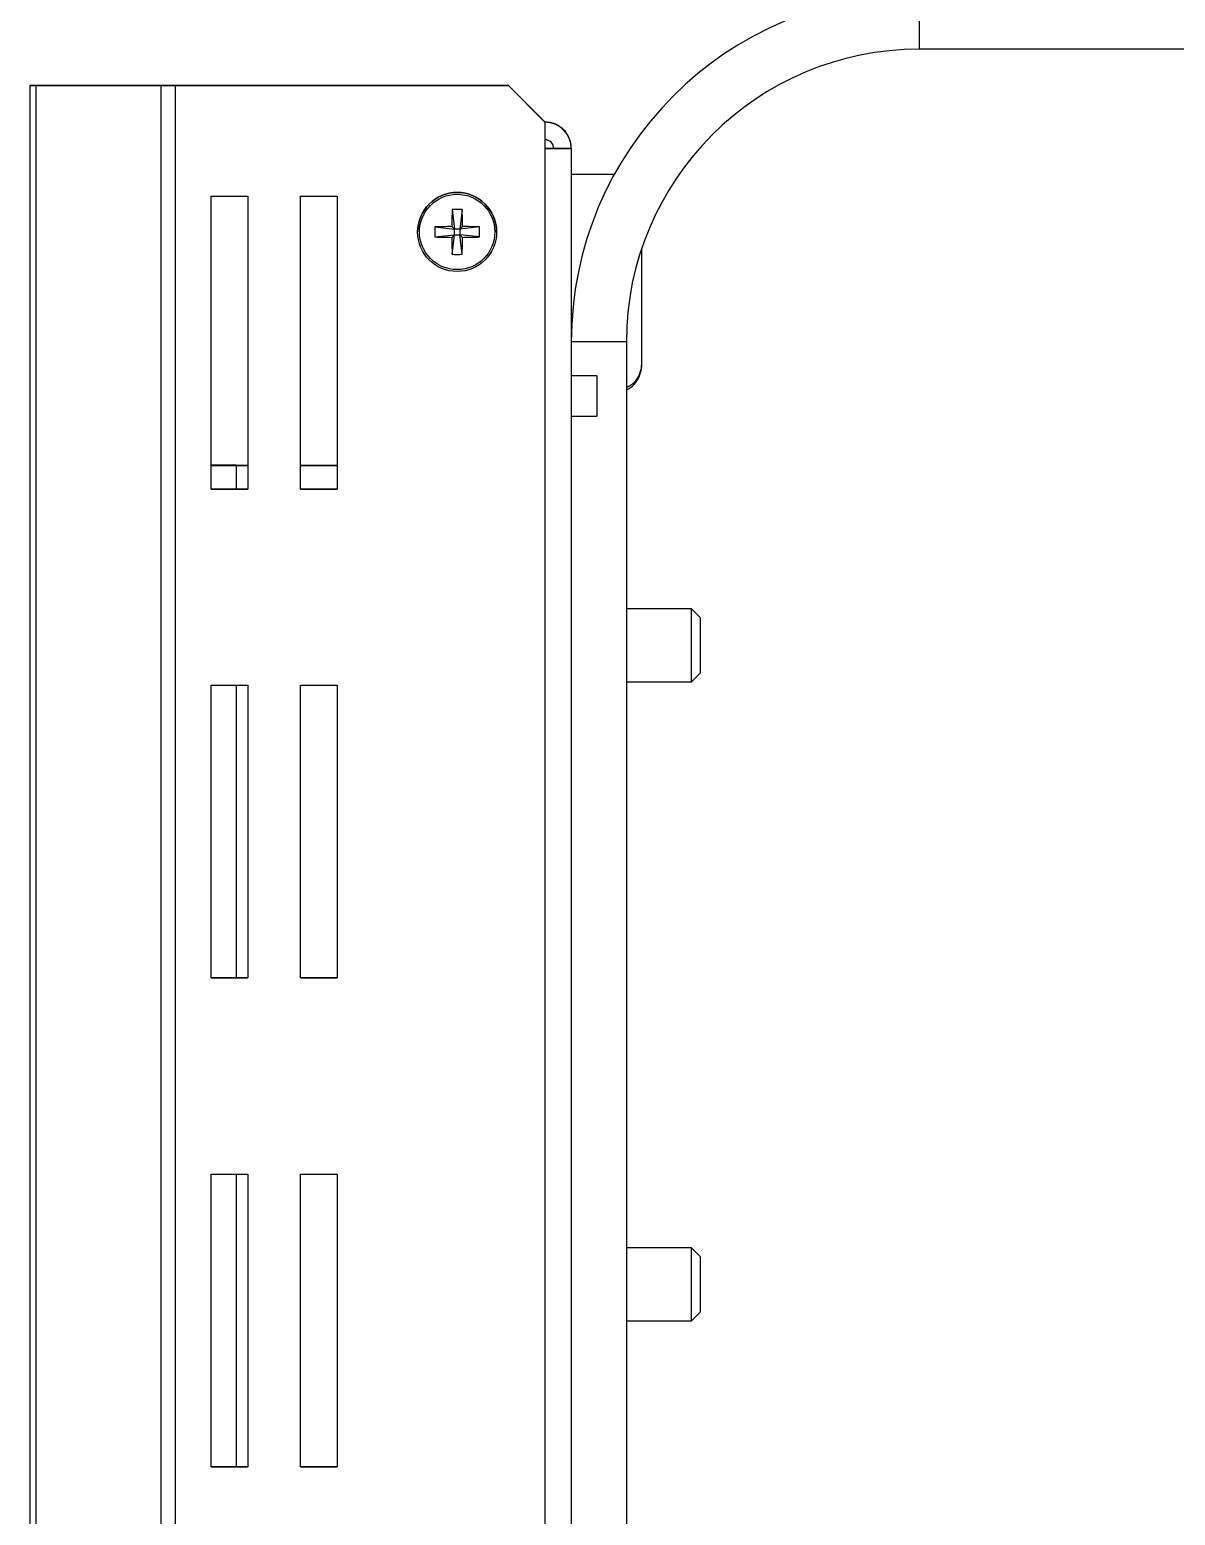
# Model space of a CAD drawing. Extents: x 12.3 to 108.7, y 1.1 to 80.4.
# Drawn here: x 42.93 to 46.84, y 36.2 to 41.27 of the extents above; entities that cross this region are included whole.
import ezdxf

# ---------------------------------------------------------------- set-up
doc = ezdxf.new("R2010")
doc.units = 0
doc.header["$MEASUREMENT"] = 0
doc.layers.add('OBJECT', color=7, linetype='CONTINUOUS')

msp = doc.modelspace()

# ---------------------------------------------------------------- linework, layer by layer
at = {"layer": 'OBJECT'}
for p, q in [((45.9678, 41.3963), (45.9678, 41.2083)), ((49.5678, 41.2083), (45.9678, 41.2083)), ((42.9698, 41.0847), (42.9298, 41.0847)), ((42.9298, 41.0847), (42.9298, 41.0842)), ((42.9698, 41.0842), (42.9298, 41.0842)), ((42.9298, 41.0842), (42.9298, 34.3092)), ((43.3777, 41.0848), (42.9503, 41.0847)), ((42.9786, 41.0847), (42.9503, 41.0847)), ((42.9786, 41.0842), (42.9503, 41.0842)), ((42.9503, 41.0842), (43.3777, 41.0841)), ((42.9503, 41.0842), (42.9503, 34.3092)), ((42.9698, 41.0842), (42.9698, 41.0847)), ((42.9786, 41.0847), (43.406, 41.0848)), ((42.9786, 41.0847), (42.9786, 41.0842)), ((43.406, 41.0841), (42.9786, 41.0842)), ((43.406, 41.0848), (43.3777, 41.0848)), ((43.3777, 41.0841), (43.3777, 34.3091)), ((43.406, 41.0841), (43.3777, 41.0841)), ((43.406, 41.0848), (43.406, 41.0841)), ((43.4272, 41.0848), (43.4272, 41.0848)), ((44.5648, 41.0848), (43.4272, 41.0848)), ((44.5648, 41.0848), (43.4272, 41.0848)), ((43.4272, 41.0848), (43.4272, 41.0841)), ((43.4272, 41.0841), (43.4272, 34.3091)), ((43.4272, 41.0841), (44.5648, 41.0841)), ((43.4272, 41.0841), (43.4272, 41.0841)), ((44.5648, 41.0841), (43.4272, 41.0841)), ((44.6898, 40.9598), (44.5648, 41.0848)), ((44.5648, 41.0848), (44.5648, 41.0848)), ((44.5648, 41.0848), (44.6898, 40.9598)), ((44.6898, 40.9591), (44.5648, 41.0841)), ((44.5648, 41.0841), (44.5648, 41.0841)), ((44.5648, 41.0841), (44.6898, 40.9591)), ((44.6898, 40.9598), (44.6898, 40.9598)), ((44.6898, 40.9598), (44.6898, 40.9598)), ((44.6898, 40.9598), (44.6898, 40.9591)), ((44.6898, 40.9591), (44.6898, 34.4341)), ((44.6898, 40.9591), (44.6898, 40.9591)), ((44.6898, 40.9591), (44.6898, 40.9591)), ((44.6898, 40.9591), (44.6898, 40.9591)), ((44.6898, 40.9591), (44.6898, 40.9591)), ((44.6898, 40.8691), (44.7198, 40.8691)), ((44.7798, 40.8691), (44.7198, 40.8691)), ((44.7798, 40.8698), (44.7798, 40.8691)), ((44.7798, 40.8691), (44.7798, 34.5241)), ((44.9238, 40.7804), (44.7798, 40.7804)), ((44.9238, 40.7754), (44.9238, 40.7804)), ((43.5498, 40.7061), (43.6748, 40.7061)), ((43.5498, 39.7061), (43.5498, 40.7061)), ((43.6748, 40.7061), (43.6748, 39.7061)), ((43.8548, 40.7061), (43.9798, 40.7061)), ((43.8548, 39.7061), (43.8548, 40.7061)), ((43.9798, 40.7061), (43.9798, 39.7061)), ((44.3727, 40.6604), (44.3806, 40.5934)), ((44.4069, 40.6604), (44.3991, 40.5934)), ((44.3135, 40.6012), (44.3806, 40.5934)), ((44.3715, 40.6024), (44.3806, 40.5934)), ((44.3991, 40.5934), (44.4082, 40.6024)), ((44.4661, 40.6012), (44.3991, 40.5934)), ((44.2548, 40.5841), (44.2548, 40.5841)), ((44.3135, 40.567), (44.3806, 40.5749)), ((44.3806, 40.5749), (44.3715, 40.5657)), ((44.3727, 40.5078), (44.3806, 40.5749)), ((44.3991, 40.5934), (44.3806, 40.5934)), ((44.3806, 40.5749), (44.3806, 40.5934)), ((44.3806, 40.5749), (44.3991, 40.5749)), ((44.3991, 40.5934), (44.3991, 40.5749)), ((44.4069, 40.5078), (44.3991, 40.5749)), ((44.4082, 40.5657), (44.3991, 40.5749)), ((44.4661, 40.567), (44.3991, 40.5749)), ((44.5248, 40.5841), (44.5248, 40.5841)), ((45.0198, 40.5265), (45.0198, 40.1357)), ((44.9678, 40.2083), (44.7798, 40.2083)), ((44.9678, 40.2083), (44.9678, 34.4854)), ((44.8678, 40.0932), (44.7798, 40.0932)), ((44.8678, 39.9552), (44.8678, 40.0932)), ((45.0198, 40.1357), (45.0198, 40.1293)), ((44.7798, 39.9552), (44.8678, 39.9552)), ((43.6348, 39.7873), (43.5498, 39.7873)), ((43.5498, 39.7867), (43.6348, 39.7867)), ((43.6348, 39.7873), (43.6748, 39.7873)), ((43.6348, 39.7867), (43.6748, 39.7867)), ((43.6348, 39.7867), (43.6348, 39.7061)), ((43.8548, 39.7873), (43.9798, 39.7873)), ((43.8548, 39.7867), (43.9798, 39.7867)), ((43.6748, 39.7061), (43.5498, 39.7061)), ((43.5498, 39.7061), (43.6748, 39.7061)), ((43.9798, 39.7061), (43.8548, 39.7061)), ((43.8548, 39.7061), (43.9798, 39.7061)), ((45.1901, 39.2974), (44.9678, 39.2974)), ((45.2198, 39.2676), (45.1901, 39.2974)), ((45.1901, 39.0474), (45.1901, 39.2974)), ((45.2198, 39.2676), (45.2198, 39.0771)), ((45.1901, 39.0474), (45.2198, 39.0771)), ((43.5498, 39.0361), (43.6748, 39.0361)), ((43.5498, 38.0361), (43.5498, 39.0361)), ((43.6348, 39.0361), (43.6348, 38.0361)), ((43.6748, 39.0361), (43.6748, 38.0361)), ((43.8548, 38.0361), (43.8548, 39.0361)), ((43.8548, 39.0361), (43.9798, 39.0361)), ((43.9798, 39.0361), (43.9798, 38.0361)), ((44.9678, 39.0474), (45.1901, 39.0474)), ((43.6748, 38.0361), (43.5498, 38.0361)), ((43.5498, 38.0361), (43.6748, 38.0361)), ((43.9798, 38.0361), (43.8548, 38.0361)), ((43.8548, 38.0361), (43.9798, 38.0361)), ((43.5498, 37.3661), (43.6748, 37.3661)), ((43.5498, 36.3661), (43.5498, 37.3661)), ((43.6348, 37.3661), (43.6348, 36.3661)), ((43.6748, 37.3661), (43.6748, 36.3661)), ((43.8548, 37.3661), (43.9798, 37.3661)), ((43.8548, 36.3661), (43.8548, 37.3661)), ((43.9798, 37.3661), (43.9798, 36.3661)), ((45.1901, 37.1144), (44.9678, 37.1144)), ((45.2198, 37.0846), (45.1901, 37.1144)), ((45.1901, 36.8644), (45.1901, 37.1144)), ((45.2198, 37.0846), (45.2198, 36.8941)), ((45.1901, 36.8644), (45.2198, 36.8941)), ((44.9678, 36.8644), (45.1901, 36.8644)), ((43.6748, 36.3661), (43.5498, 36.3661)), ((43.5498, 36.3661), (43.6748, 36.3661)), ((43.9798, 36.3661), (43.8548, 36.3661)), ((43.8548, 36.3661), (43.9798, 36.3661))]:
    msp.add_line(p, q, dxfattribs=at)
at = {"layer": 'OBJECT', "flags": 128}
for points in [[(42.9786, 41.0842), (42.9766, 41.0842), (42.9749, 41.0842), (42.9733, 41.0842), (42.9721, 41.0842), (42.9711, 41.0842), (42.9704, 41.0842), (42.9699, 41.0842), (42.9698, 41.0842)], [(43.3777, 41.0848), (43.3828, 41.0848), (43.3883, 41.0848), (43.3942, 41.0848), (43.4004, 41.0848), (43.4069, 41.0848), (43.4136, 41.0848), (43.4204, 41.0848), (43.4272, 41.0848)], [(43.4272, 41.0841), (43.4204, 41.0841), (43.4136, 41.0841), (43.4069, 41.0841), (43.4004, 41.0841), (43.3942, 41.0841), (43.3883, 41.0841), (43.3828, 41.0841), (43.3777, 41.0841)], [(43.406, 41.0848), (43.4082, 41.0848), (43.4106, 41.0848), (43.4131, 41.0848), (43.4158, 41.0848), (43.4185, 41.0848), (43.4214, 41.0848), (43.4243, 41.0848), (43.4272, 41.0848)], [(43.4272, 41.0841), (43.4243, 41.0841), (43.4214, 41.0841), (43.4185, 41.0841), (43.4158, 41.0841), (43.4131, 41.0841), (43.4106, 41.0841), (43.4082, 41.0841), (43.406, 41.0841)], [(44.7198, 40.8698), (44.7074, 40.8698), (44.6898, 40.8698)], [(44.6898, 40.8698), (44.6957, 40.8698), (44.7013, 40.8698), (44.7065, 40.8698), (44.711, 40.8698), (44.7147, 40.8698), (44.7175, 40.8698), (44.7192, 40.8698), (44.7198, 40.8698)], [(44.6898, 40.8691), (44.7074, 40.8691), (44.7242, 40.8691), (44.7398, 40.8691), (44.7534, 40.8691), (44.7646, 40.8691), (44.773, 40.8691), (44.7781, 40.8691), (44.7798, 40.8691)]]:
    msp.add_lwpolyline(points, dxfattribs=at)
at = {"layer": 'OBJECT'}
for radius in [0.135, 0.1287]:
    msp.add_circle((44.3898, 40.5841), radius, dxfattribs=at)
for centre, radius, start, end in [((45.9678, 40.2085), 1.188, 90, 180), ((45.9678, 40.2083), 1.188, 90, 180), ((45.9678, 40.2083), 1, 90, 180), ((42.9471, 23.534), 17.5507, 89.98949, 90.05642), ((42.9471, 58.6349), 17.5507, 269.94358, 270.01051), ((42.9771, 33.8563), 7.2284, 89.98813, 90.05778), ((44.6898, 40.8698), 0.09, 360, 90.0004), ((44.6898, 40.8691), 0.09, 360, 90), ((44.6898, 40.8691), 0.03, 359.9983, 90.0017), ((44.3898, 40.5841), 0.135, 0.0001, 179.9999), ((46.5029, 40.5861), 2.1315, 178.0043, 179.5616), ((44.3898, 40.3321), 0.3288, 87.0146, 92.9854), ((42.2758, 40.5861), 2.1324, 0.4385, 1.9951), ((44.6417, 40.5841), 0.3286, 177.0135, 182.9865), ((44.3878, 38.4664), 2.1361, 90.4382, 91.992), ((44.3918, 38.4664), 2.1362, 88.008, 89.5618), ((44.1379, 40.5841), 0.3286, 357.0135, 2.9865), ((44.3877, 42.6927), 2.127, 268.0006, 269.5611), ((46.5023, 40.582), 2.1309, 180.4384, 181.996), ((42.2764, 40.5821), 2.1318, 358.0046, 359.5616), ((44.3919, 42.6927), 2.127, 270.4389, 271.9994), ((44.3898, 40.8358), 0.3284, 267.0111, 272.9889)]:
    msp.add_arc(centre, radius, start, end, dxfattribs=at)
for points, knots in [([(45.0198, 40.1357), (45.0198, 40.1355), (45.0198, 40.1273), (45.0173, 40.1085), (45.005, 40.0821), (44.9872, 40.0614), (44.9727, 40.0545), (44.9678, 40.0522)], [0, 0, 0, 0, 0.005282, 0.242418, 0.549492, 0.846663, 1, 1, 1, 1]), ([(44.9678, 40.045), (44.9727, 40.0474), (44.9872, 40.0543), (45.005, 40.0752), (45.0173, 40.1019), (45.0198, 40.1208), (45.0198, 40.1291), (45.0198, 40.1293)], [0, 0, 0, 0, 0.153337, 0.450509, 0.75758, 0.994716, 1, 1, 1, 1])]:
    msp.add_open_spline(points, degree=3, knots=knots, dxfattribs=at)

doc.saveas('drawing.dxf')
